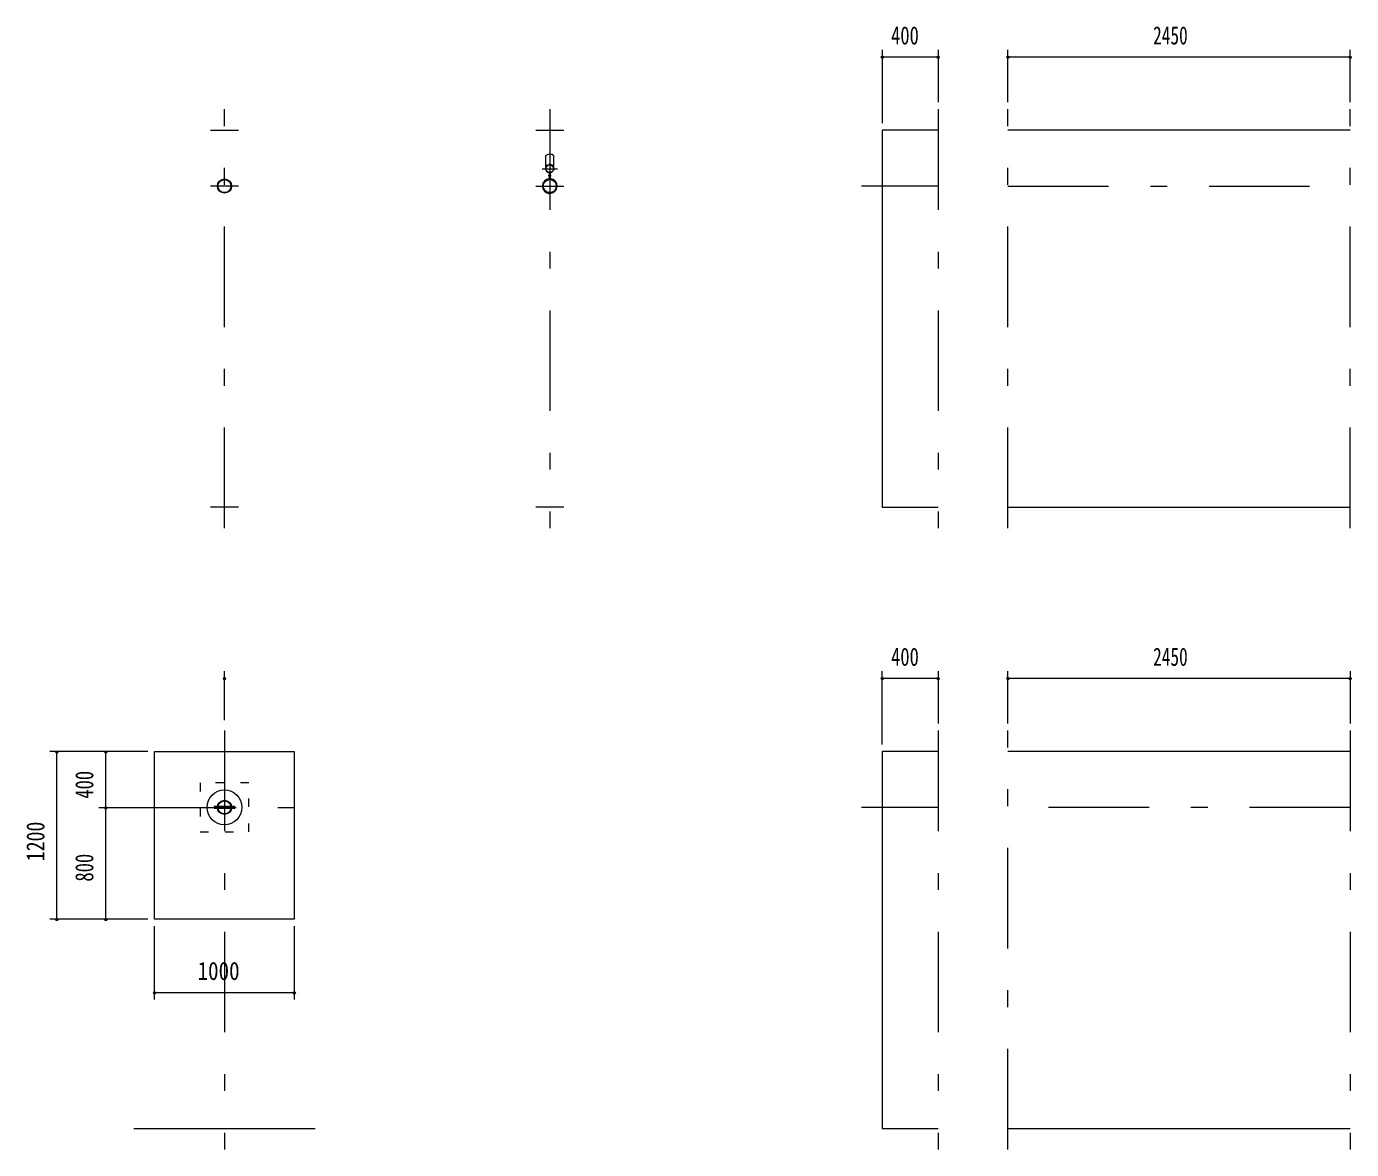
# Model space of a CAD drawing. Units: millimetres, scale not verified. Extents: x -25898 to 25908, y -10500 to 10500.
# Drawn here: x -25898 to -16409, y -7929 to 114 of the extents above; entities that cross this region are included whole.
import ezdxf
from ezdxf.enums import TextEntityAlignment as Align

# ---------------------------------------------------------------- set-up
doc = ezdxf.new("R2010")
doc.units = ezdxf.units.MM
doc.header["$LTSCALE"] = 60
doc.linetypes.add('USER1', pattern=[3, 1, -2])
doc.linetypes.add('USER3', pattern=[24, 12, -5, 2, -5])
for name, color, linetype, lineweight in [('0-2_1-05BOLD', 7, 'Continuous', 18), ('0-3_1-25CENTER', 3, 'USER3', 18), ('0-5_1-55DIM', 3, 'Continuous', 18)]:
    doc.layers.add(name, color=color, linetype=linetype, lineweight=lineweight)
doc.styles.add('ＭＳ ゴシック', font='')
doc.styles.get('ＭＳ ゴシック').set_extended_font_data('MS Gothic')

msp = doc.modelspace()

# ---------------------------------------------------------------- linework, layer by layer
at = {"layer": '0-2_1-05BOLD'}
for p, q in [((-24580.14, -629.33), (-24380.14, -629.33)), ((-22250.4, -629.33), (-22050.4, -629.33)), ((-19768.95, -629.33), (-19768.95, -3329.33)), ((-19368.95, -629.33), (-19768.95, -629.33)), ((-16418.95, -629.33), (-18868.95, -629.33)), ((-22177.9, -895.56), (-22177.9, -810.98)), ((-22122.9, -810.98), (-22122.9, -895.56)), ((-22155, -933.81), (-22155, -977.13)), ((-22153.4, -978.62), (-22153.4, -932.42)), ((-22147.4, -932.42), (-22147.4, -978.62)), ((-22145.8, -977.13), (-22145.8, -933.81)), ((-24380.14, -3329.33), (-24580.14, -3329.33)), ((-22050.4, -3329.33), (-22250.4, -3329.33)), ((-19768.95, -3329.33), (-19368.95, -3329.33)), ((-18868.95, -3329.33), (-16418.95, -3329.33)), ((-24980.13, -5079.33), (-23980.13, -5079.33)), ((-24980.13, -6279.33), (-24980.13, -5079.33)), ((-23980.13, -5079.33), (-23980.13, -6279.33)), ((-19768.95, -5079.33), (-19768.95, -7779.32)), ((-19368.95, -5079.33), (-19768.95, -5079.33)), ((-16418.95, -5079.33), (-18868.95, -5079.33)), ((-24555.14, -5472.83), (-24555.14, -5485.83)), ((-24530.52, -5472.83), (-24555.14, -5472.83)), ((-24555.14, -5485.83), (-24530.52, -5485.83)), ((-24433.99, -5472.83), (-24526.28, -5472.83)), ((-24526.28, -5485.83), (-24433.99, -5485.83)), ((-24405.13, -5472.83), (-24429.75, -5472.83)), ((-24429.75, -5485.83), (-24405.13, -5485.83)), ((-24405.13, -5485.83), (-24405.13, -5472.83)), ((-23980.13, -6279.33), (-24980.13, -6279.33)), ((-25130.14, -7779.32), (-23830.13, -7779.32)), ((-19768.95, -7779.32), (-19368.95, -7779.32)), ((-18868.95, -7779.32), (-16418.95, -7779.32))]:
    msp.add_line(p, q, dxfattribs=at)
at = {"layer": '0-2_1-05BOLD', "linetype": 'USER1'}
for p, q in [((-24655.13, -5304.33), (-24655.13, -5654.33)), ((-24305.13, -5304.33), (-24655.13, -5304.33)), ((-24305.13, -5654.33), (-24305.13, -5304.33)), ((-24655.13, -5654.33), (-24305.13, -5654.33))]:
    msp.add_line(p, q, dxfattribs=at)
at = {"layer": '0-2_1-05BOLD'}
for centre, radius in [((-22150.4, -905.08), 27.5), ((-22150.4, -873.73), 2.25), ((-24480.13, -1029.33), 50.8), ((-24480.13, -1029.33), 46.6), ((-22150.4, -1029.33), 50.8), ((-22150.4, -1029.33), 46.6), ((-22150.4, -1083.98), 2.25), ((-24480.13, -5479.33), 125), ((-24480.13, -5479.33), 50.8), ((-24480.13, -5479.33), 46.6)]:
    msp.add_circle(centre, radius, dxfattribs=at)
for centre, radius, start, end in [((-22150.4, -846.48), 44.9, 52.23546, 127.76454), ((-22150.4, -905.08), 29.1, 95.93016, 260.90512), ((-22150.4, -922.48), 44.9, 109.58864, 127.76454), ((-22150.4, -873.73), 3.85, 321.34222, 270), ((-22150.4, -905.08), 29.1, 279.09488, 90), ((-22150.4, -922.48), 44.9, 52.23546, 70.41136), ((-22150.4, -1029.33), 52.4, 95.03447, 266.65567), ((-22150.4, -1029.33), 52.4, 270, 84.95879), ((-22150.4, -1083.98), 3.85, 90, 37.90752)]:
    msp.add_arc(centre, radius, start, end, dxfattribs=at)
at = {"layer": '0-3_1-25CENTER'}
for p, q in [((-24480.13, -3479.33), (-24480.13, -479.33)), ((-22150.4, -479.33), (-22150.4, -3479.33)), ((-19368.95, -479.33), (-19368.95, -3479.33)), ((-18868.95, -3479.33), (-18868.95, -479.33)), ((-16418.95, -3479.33), (-16418.95, -479.33)), ((-22205.4, -905.08), (-22095.4, -905.08)), ((-24380.14, -1029.33), (-24580.14, -1029.33)), ((-22250.4, -1029.33), (-22050.4, -1029.33)), ((-22139.64, -955.56), (-22161.17, -955.56)), ((-19368.95, -1029.33), (-19918.95, -1029.33)), ((-18868.95, -1029.33), (-16418.95, -1029.33)), ((-24480.13, -4929.33), (-24480.13, -7929.32)), ((-19368.95, -4929.33), (-19368.95, -7929.32)), ((-18868.95, -7929.32), (-18868.95, -4929.33)), ((-16418.95, -4929.33), (-16418.95, -7929.32)), ((-25117.18, -5479.33), (-23827.66, -5479.33)), ((-19368.95, -5479.33), (-19918.95, -5479.33)), ((-16418.95, -5479.33), (-18868.95, -5479.33))]:
    msp.add_line(p, q, dxfattribs=at)
at = {"layer": '0-5_1-55DIM'}
for p, q in [((-19768.95, -54.33), (-19768.95, -579.33)), ((-19368.95, -54.33), (-19368.95, -429.33)), ((-18868.95, -429.33), (-18868.95, -54.33)), ((-16418.95, -429.33), (-16418.95, -54.33)), ((-19758.95, -104.33), (-19778.95, -104.33)), ((-19768.95, -104.33), (-19368.95, -104.33)), ((-19358.95, -104.33), (-19378.95, -104.33)), ((-18858.95, -104.33), (-18878.95, -104.33)), ((-18868.95, -104.33), (-16418.95, -104.33)), ((-16408.95, -104.33), (-16428.95, -104.33)), ((-24470.13, -4554.32), (-24490.13, -4554.32)), ((-24480.13, -4854.32), (-24480.13, -4504.33)), ((-19758.95, -4554.33), (-19778.95, -4554.33)), ((-19768.95, -5029.33), (-19768.95, -4504.33)), ((-19768.95, -4554.33), (-19368.95, -4554.33)), ((-19358.95, -4554.33), (-19378.95, -4554.33)), ((-19368.95, -4504.33), (-19368.95, -4879.33)), ((-18858.95, -4554.33), (-18878.95, -4554.33)), ((-18868.95, -4879.33), (-18868.95, -4504.33)), ((-18868.95, -4554.33), (-16418.95, -4554.33)), ((-16408.95, -4554.33), (-16428.95, -4554.33)), ((-16418.95, -4504.33), (-16418.95, -4879.33)), ((-25030.13, -5079.33), (-25730.13, -5079.33)), ((-25670.13, -5079.33), (-25690.13, -5079.33)), ((-25680.13, -6279.33), (-25680.13, -5079.33)), ((-25320.13, -5079.33), (-25340.13, -5079.33)), ((-25330.13, -5479.33), (-25330.13, -5079.33)), ((-25380.13, -5479.33), (-25030.13, -5479.33)), ((-25320.13, -5479.33), (-25340.13, -5479.33)), ((-25330.13, -6279.33), (-25330.13, -5479.33)), ((-25030.13, -6279.33), (-25730.13, -6279.33)), ((-25670.13, -6279.33), (-25690.13, -6279.33)), ((-25320.13, -6279.33), (-25340.13, -6279.33)), ((-24980.13, -6854.33), (-24980.13, -6329.33)), ((-23980.13, -6329.33), (-23980.13, -6854.33)), ((-24970.13, -6804.33), (-24990.13, -6804.33)), ((-24980.13, -6804.33), (-23980.13, -6804.33)), ((-23970.13, -6804.33), (-23990.13, -6804.33))]:
    msp.add_line(p, q, dxfattribs=at)
for centre in [(-19768.95, -104.33), (-19368.95, -104.33), (-18868.95, -104.33), (-16418.95, -104.33), (-24480.13, -4554.32), (-19768.95, -4554.33), (-19368.95, -4554.33), (-18868.95, -4554.33), (-16418.95, -4554.33), (-25680.13, -5079.33), (-25330.13, -5079.33), (-25330.13, -5479.33), (-25680.13, -6279.33), (-25330.13, -6279.33), (-24980.13, -6804.33), (-23980.13, -6804.33)]:
    msp.add_arc(centre, 10, 180, 0, dxfattribs=at)

# ---------------------------------------------------------------- texts
at = {"layer": '0-5_1-55DIM', "color": 7, "style": 'ＭＳ ゴシック'}
for s, width, p in [('400', 0.75, (-19706.58, -54.33)), ('2450', 0.7, (-17829.96, -54.33)), ('400', 0.75, (-19706.58, -4504.33)), ('2450', 0.7, (-17829.96, -4504.33)), ('1000', 0.85, (-24672.94, -6754.33))]:
    msp.add_text(s, height=130.2, dxfattribs=dict(at, width=width)).set_placement(p, align=Align.BOTTOM_LEFT)
for s, width, p in [('400', 0.75, (-25380.13, -5416.95)), ('1200', 0.8, (-25730.13, -5864.71)), ('800', 0.75, (-25380.13, -6010.73))]:
    msp.add_text(s, height=130.2, rotation=90, dxfattribs=dict(at, width=width)).set_placement(p, align=Align.BOTTOM_LEFT)

doc.saveas('drawing.dxf')
